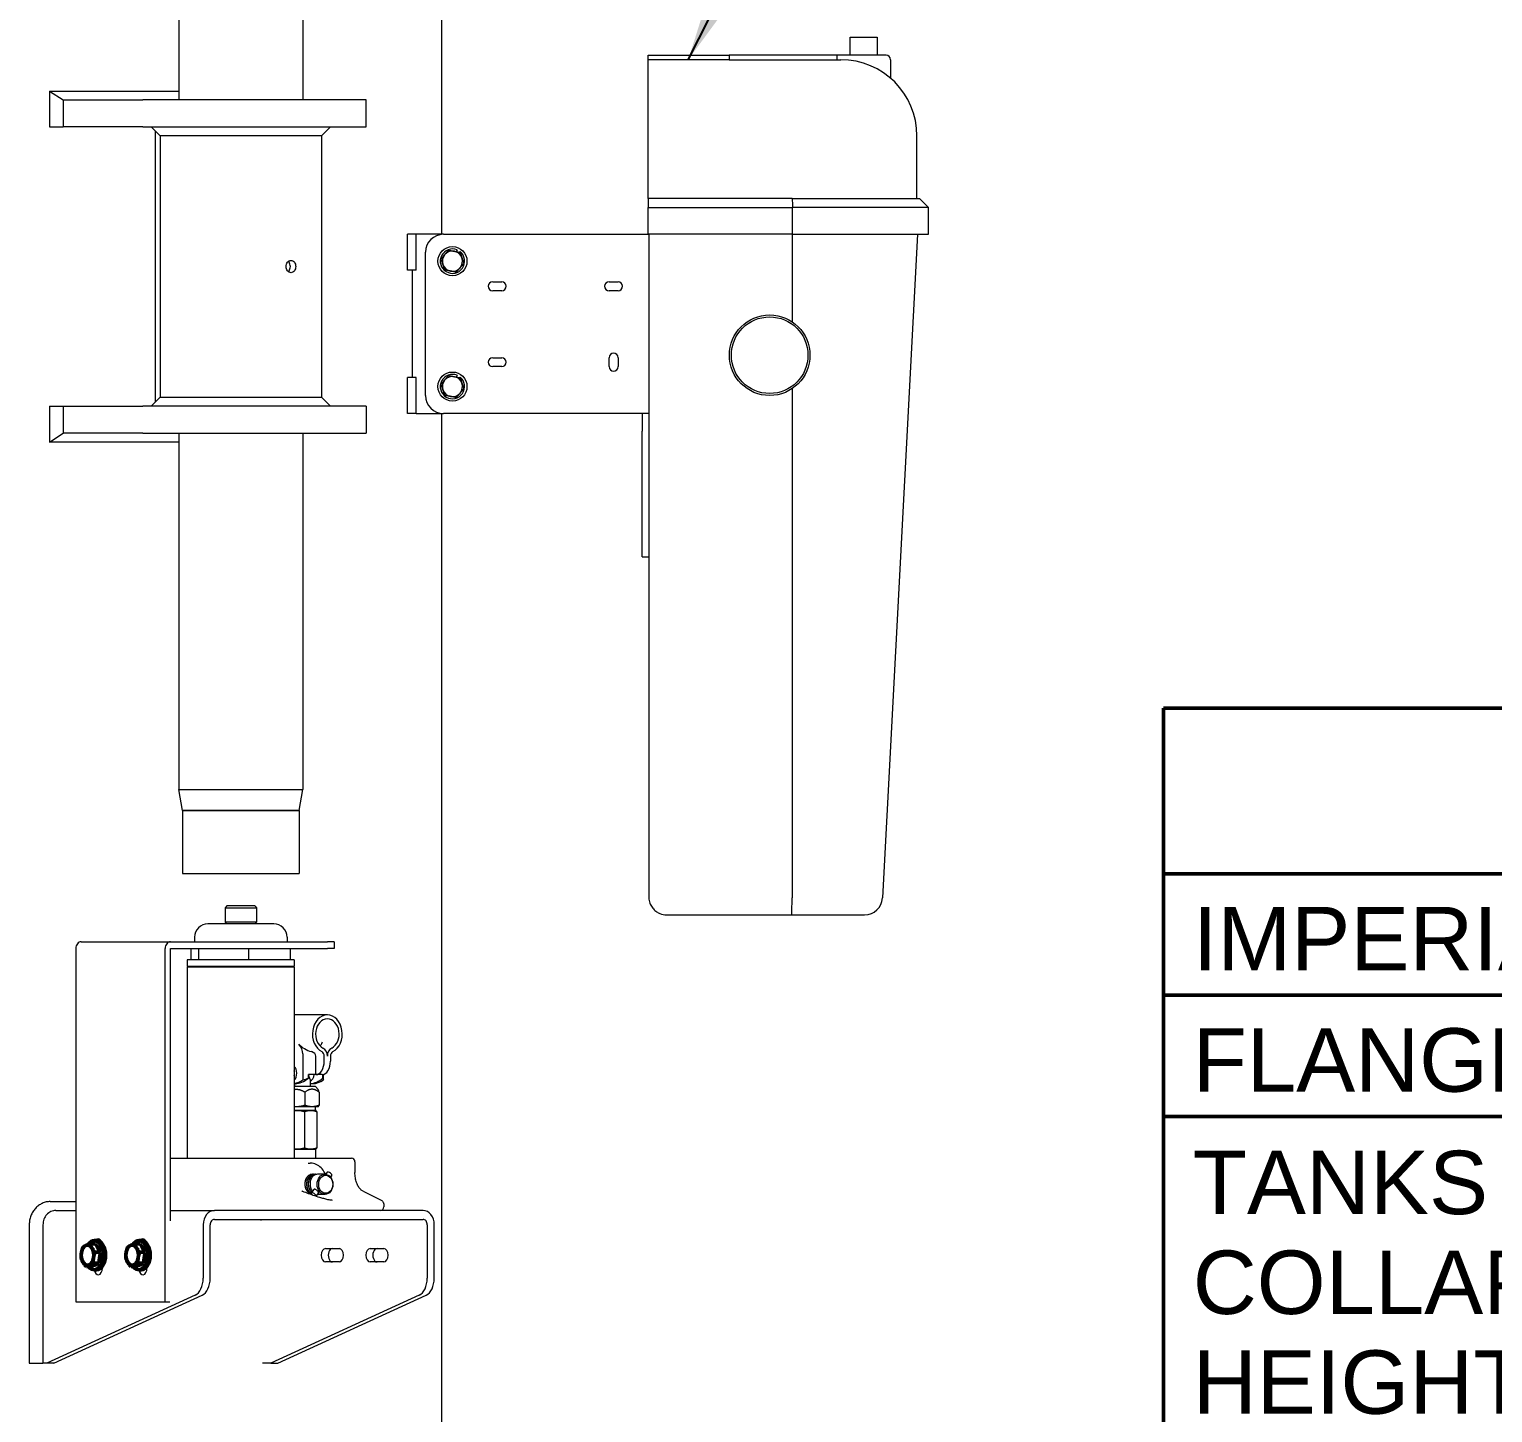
# Model space of a CAD drawing. Header units: inches. Extents: x 17 to 469, y 7 to 301.
# Drawn here: x 369.03 to 409.89, y 75.83 to 114.45 of the extents above; entities that cross this region are included whole.
import ezdxf
from ezdxf.enums import TextEntityAlignment as Align

# ---------------------------------------------------------------- set-up
doc = ezdxf.new("R2010")
doc.units = ezdxf.units.IN
doc.header["$LTSCALE"] = 14
doc.header["$MEASUREMENT"] = 0
doc.layers.get('0').update_dxf_attribs({"lineweight": 25})
for name, color, linetype, lineweight in [('Sketch Geometry(MEMCOR)', 7, 'Continuous', 50), ('Symbol (ANSI)', 7, 'Continuous', 25), ('Symbols(MEMCOR)', 7, 'Continuous', 25), ('Visible (ANSI)', 7, 'Continuous', 50)]:
    doc.layers.add(name, color=color, linetype=linetype, lineweight=lineweight)
doc.styles.add('MEMCOR', font='arial.ttf')
doc.styles.add('MEMCOR Medium', font='arial.ttf')
doc.styles.get("Standard").update_dxf_attribs({"font": 'arial.ttf'})
doc.dimstyles.new('Default (ANSI)$7', dxfattribs={"dimscale": 14, "dimtxt": 0.15, "dimasz": 0.098425, "dimexe": 0.125, "dimexo": 0.0625, "dimgap": 0.031496, "dimtad": 0, "dimtih": 1, "dimtoh": 1, "dimdec": 4, "dimrnd": 1e-08, "dimzin": 3, "dimdsep": 46, "dimlunit": 5, "dimtxsty": 'MEMCOR Medium', "dimcen": 0.09, "dimdle": 0.393701, "dimclrd": 256, "dimclre": 256, "dimclrt": 256, "dimadec": 0, "dimazin": 1, "dimtfac": 0.8, "dimtofl": 0, "dimtmove": 0, "dimatfit": 3, "dimfxl": 1, "dimfrac": 1, "dimtolj": 1, "dimtzin": 4, "dimlwd": -1, "dimlwe": -1, "dimarcsym": 0})

# ---------------------------------------------------------------- blocks, each defined once
blk = doc.blocks.new('NOTES')
at = {"layer": 'Sketch Geometry(MEMCOR)'}
for p, q in [((-2.075, 1.85), (2.075, 1.85)), ((-2.075, -1.85), (-2.075, 1.85)), ((-2.075, 1.55), (2.075, 1.55)), ((-2.075, 1.33), (2.075, 1.33)), ((-2.075, 1.11), (2.075, 1.11)), ((-2.075, 1.11), (2.075, 1.11))]:
    blk.add_line(p, q, dxfattribs=at)
at = {"layer": 'Symbols(MEMCOR)', "color": 7, "insert": (-2.0218, 1.49), "char_height": 0.114972, "attachment_point": 1, "style": 'MEMCOR'}
blk.add_mtext('\\fArial|b0|i0;IMPERIAL CONNECTIONS', dxfattribs=at)
at = {"layer": 'Symbols(MEMCOR)', "color": 7, "insert": (-2.0218, 1.27), "char_height": 0.114972, "width": 3.913787, "attachment_point": 1, "style": 'MEMCOR'}
blk.add_mtext('\\fArial|b0|i0;FLANGES CONFORM TO ANSI B16.5, CLASS 150', dxfattribs=at)
at = {"layer": 'Symbols(MEMCOR)', "color": 7, "insert": (-2.0218, 1.048), "char_height": 0.114972, "width": 4.125148, "attachment_point": 1, "line_spacing_factor": 0.944221, "style": 'MEMCOR'}
blk.add_mtext('\\fArial|b0|i0;TANKS ARE SHIPPED WITH LEGS IN THE COLLAPSED POSITION TO REDUCE OVERALL HEIGHT AND ASSIST TANK ACCESS. TANK MUST BE INSTALLED WITH LEGS IN EXTENDED POSITION.', dxfattribs=at)
at = {"layer": 'Symbols(MEMCOR)', "color": 7, "lineweight": 30, "flags": 63}
for tag, p in [('@Special_Notes', (-2.0218, -1.4827)), ('@Special_Notes1', (-2.0218, -1.6773))]:
    blk.add_attdef(tag, text='', height=0.115, dxfattribs=at).set_placement(p, align=Align.TOP_LEFT)

msp = doc.modelspace()

# ---------------------------------------------------------------- linework, layer by layer
at = {"layer": 'Visible (ANSI)', "linetype": 'Continuous', "lineweight": 18}
for p, q in [((373.200873, 122.979368), (373.200873, 112.479368)), ((376.670873, 122.979368), (376.670873, 112.479368)), ((380.551593, 108.729368), (380.551593, 116.229368)), ((391.953596, 113.729368), (391.953596, 114.229368)), ((391.953596, 114.229368), (392.703596, 114.229368)), ((392.703596, 114.229368), (392.703596, 113.729368)), ((386.314962, 113.729368), (388.573404, 113.729368)), ((386.314962, 113.604368), (386.314962, 113.729368)), ((386.314962, 111.479368), (386.314962, 113.604368)), ((387.429762, 113.604368), (386.314962, 113.604368)), ((391.578596, 113.729368), (388.573404, 113.729368)), ((388.573404, 113.729368), (388.573404, 113.601685)), ((391.578596, 113.729368), (391.578596, 113.600494)), ((392.953596, 113.729368), (391.578596, 113.729368)), ((391.578596, 113.604368), (391.691227, 113.604368)), ((393.078596, 113.604368), (393.078596, 113.088974)), ((369.594739, 112.727972), (369.594739, 111.729368)), ((369.594739, 112.727972), (373.200873, 112.727972)), ((369.594739, 112.727972), (369.973895, 112.479368)), ((369.973895, 112.479368), (372.199409, 112.479368)), ((369.973895, 112.479368), (369.973895, 111.729368)), ((378.435873, 112.479368), (372.199409, 112.479368)), ((378.435873, 111.729368), (378.435873, 112.479368)), ((369.594739, 111.729368), (369.973895, 111.729368)), ((372.199409, 111.729368), (369.973895, 111.729368)), ((372.199409, 111.729368), (378.435873, 111.729368)), ((372.685873, 111.479368), (372.435873, 111.729368)), ((372.558265, 104.05176), (372.558265, 111.606976)), ((377.185873, 111.479368), (377.435873, 111.729368)), ((372.685873, 111.479368), (372.685873, 104.179368)), ((377.185873, 111.479368), (372.685873, 111.479368)), ((377.185873, 111.479368), (377.185873, 104.179368)), ((386.314962, 109.729368), (386.314962, 111.479368)), ((393.816227, 109.729368), (393.816227, 111.479368)), ((386.314962, 109.729368), (386.314962, 109.479368)), ((390.331369, 109.729368), (386.314962, 109.729368)), ((390.331369, 109.729368), (393.887627, 109.729368)), ((393.887627, 109.729368), (394.137627, 109.479368)), ((386.314962, 108.729368), (386.314962, 109.479368)), ((386.314962, 109.479368), (390.343355, 109.479368)), ((390.343355, 108.729368), (390.343355, 109.479368)), ((394.137627, 109.479368), (390.343355, 109.479368)), ((394.137627, 108.729368), (394.137627, 109.479368)), ((379.832962, 108.729368), (379.589849, 108.729368)), ((379.589849, 107.729368), (379.589849, 108.729368)), ((380.595154, 108.729368), (379.832962, 108.729368)), ((379.832962, 107.729368), (379.832962, 108.729368)), ((380.595154, 108.729368), (385.953596, 108.729368)), ((385.953596, 108.729368), (386.314962, 108.729368)), ((390.343355, 108.729368), (386.314962, 108.729368)), ((386.328596, 108.729368), (386.328596, 106.324357)), ((390.328596, 108.729368), (390.328596, 106.289782)), ((390.343355, 108.729368), (394.137627, 108.729368)), ((393.828596, 108.729368), (392.853529, 90.203089)), ((380.976623, 108.292922), (380.948469, 108.245492)), ((380.095154, 104.229368), (380.095154, 108.229368)), ((381.046419, 108.226348), (381.057455, 108.24494)), ((379.832962, 107.729368), (379.589849, 107.729368)), ((379.720154, 107.729368), (379.720154, 104.729368)), ((381.970154, 107.404368), (382.220154, 107.404368)), ((382.220154, 107.154368), (381.970154, 107.154368)), ((385.220154, 107.404368), (385.470154, 107.404368)), ((385.470154, 107.154368), (385.220154, 107.154368)), ((386.328596, 106.324357), (386.328596, 103.729368)), ((381.970154, 105.284368), (382.220154, 105.284368)), ((382.220154, 105.034368), (381.970154, 105.034368)), ((385.220154, 105.034368), (385.220154, 105.284368)), ((385.470154, 105.284368), (385.470154, 105.034368)), ((379.832962, 104.729368), (379.589849, 104.729368)), ((379.589849, 103.729368), (379.589849, 104.729368)), ((379.832962, 103.729368), (379.832962, 104.729368)), ((380.976623, 104.792922), (380.948469, 104.745492)), ((381.046419, 104.726348), (381.057455, 104.74494)), ((390.328596, 104.418954), (390.328596, 90.209686)), ((369.594739, 103.929368), (369.973895, 103.929368)), ((369.594739, 103.929368), (369.594739, 102.930765)), ((369.973895, 103.929368), (372.199409, 103.929368)), ((369.973895, 103.929368), (369.973895, 103.179368)), ((378.435873, 103.929368), (372.199409, 103.929368)), ((372.685873, 104.179368), (372.435873, 103.929368)), ((372.685873, 104.179368), (377.185873, 104.179368)), ((377.185873, 104.179368), (377.435873, 103.929368)), ((378.435873, 103.929368), (378.435873, 103.179368)), ((379.832962, 103.729368), (379.589849, 103.729368)), ((379.832962, 103.729368), (380.595154, 103.729368)), ((380.551593, 51.479368), (380.551593, 103.729368)), ((385.953596, 103.729368), (380.595154, 103.729368)), ((386.328596, 103.729368), (385.953596, 103.729368)), ((386.141096, 103.729368), (386.141096, 103.229368)), ((386.328596, 103.729368), (386.328596, 90.229368)), ((369.594739, 102.930765), (369.973895, 103.179368)), ((372.199409, 103.179368), (369.973895, 103.179368)), ((372.199409, 103.179368), (378.435873, 103.179368)), ((373.200873, 103.179368), (373.200873, 93.229368)), ((376.670873, 103.179368), (376.670873, 93.229368)), ((386.141096, 100.229368), (386.141096, 103.229368)), ((373.200873, 102.930765), (369.594739, 102.930765)), ((386.141096, 99.729368), (386.141096, 100.229368)), ((386.141096, 99.729368), (386.328596, 99.729368)), ((373.200873, 93.229368), (376.670873, 93.229368)), ((373.200873, 93.229368), (376.659959, 93.229368)), ((373.310873, 92.639368), (373.200873, 93.229368)), ((376.560873, 92.639368), (376.670873, 93.229368)), ((376.659959, 93.229368), (376.670873, 93.229368)), ((373.310873, 92.639368), (376.560873, 92.639368)), ((373.310873, 92.639368), (373.310873, 90.889368)), ((376.560873, 92.639368), (373.310873, 92.639368)), ((376.560873, 92.639368), (376.560873, 90.889368)), ((373.310873, 90.889368), (376.560873, 90.889368)), ((374.548373, 89.979368), (374.498373, 89.929368)), ((374.498373, 89.929368), (375.373373, 89.929368)), ((374.498373, 89.929368), (374.498373, 89.529368)), ((375.323373, 89.979368), (374.548373, 89.979368)), ((375.323373, 89.979368), (375.373373, 89.929368)), ((375.373373, 89.929368), (375.373373, 89.529368)), ((390.328596, 90.209686), (390.328596, 90.209647)), ((375.373373, 89.529368), (374.498373, 89.529368)), ((374.548373, 89.479368), (374.498373, 89.529368)), ((375.323373, 89.479368), (375.373373, 89.529368)), ((386.828596, 89.729368), (390.313671, 89.729368)), ((390.313671, 89.729368), (392.35422, 89.729368)), ((373.642248, 89.104368), (373.642248, 88.979368)), ((375.854499, 89.479368), (374.017248, 89.479368)), ((376.229499, 89.104368), (376.229499, 88.979368)), ((370.328859, 88.791829), (370.328859, 78.931759)), ((370.475487, 88.979368), (372.969368, 88.979368)), ((372.822741, 78.931759), (372.822741, 88.791829)), ((372.969337, 81.19029), (372.969337, 88.791829)), ((372.969368, 88.979368), (377.355584, 88.979368)), ((372.969368, 88.791868), (377.355584, 88.791868)), ((373.545394, 88.479368), (373.545394, 88.791868)), ((373.767989, 88.479368), (373.767989, 88.791868)), ((375.158468, 88.479368), (375.158468, 88.791868)), ((376.326352, 88.479368), (376.326352, 88.791868)), ((377.543849, 88.979368), (377.355584, 88.979368)), ((377.543849, 88.791868), (377.355584, 88.791868)), ((377.543849, 88.979368), (377.543849, 88.791868)), ((373.767989, 88.479368), (373.442123, 88.479368)), ((373.442123, 88.479368), (373.442123, 88.291868)), ((376.429623, 88.291868), (373.442123, 88.291868)), ((376.429623, 88.271868), (373.442123, 88.271868)), ((373.442123, 88.271868), (373.442123, 82.935618)), ((373.567123, 88.271868), (373.567123, 88.291868)), ((375.158468, 88.479368), (373.767989, 88.479368)), ((376.326352, 88.479368), (375.158468, 88.479368)), ((376.304623, 88.271868), (376.304623, 88.291868)), ((376.429623, 88.479368), (376.326352, 88.479368)), ((376.429623, 88.479368), (376.429623, 88.291868)), ((376.429623, 88.271868), (376.429623, 82.935618)), ((377.352454, 86.935618), (376.429623, 86.935618)), ((376.669024, 85.848715), (376.669024, 85.121195)), ((377.03265, 85.270618), (377.03265, 85.78141)), ((377.266451, 85.645618), (377.266451, 85.78141)), ((377.438457, 85.78141), (377.438457, 85.645618)), ((376.429623, 85.020618), (376.448747, 85.020618)), ((376.4323, 85.020618), (376.4323, 84.935618)), ((376.823609, 85.174717), (376.823609, 85.270618)), ((377.03265, 85.270618), (376.823609, 85.270618)), ((376.8698, 85.137666), (376.8698, 84.935618)), ((376.8698, 85.020618), (376.939356, 85.020618)), ((377.204656, 85.270618), (377.03265, 85.270618)), ((377.204656, 85.270618), (377.228215, 85.270618)), ((377.228215, 85.174717), (377.228215, 85.270618)), ((377.245636, 85.121195), (377.245636, 85.276423)), ((377.02605, 84.935618), (376.429623, 84.935618)), ((376.726331, 84.780474), (376.726331, 84.412194)), ((377.02605, 84.935618), (377.09349, 84.855246)), ((377.121306, 84.780474), (377.121306, 84.412194)), ((376.491203, 84.373118), (376.429623, 84.373118)), ((376.514039, 84.273118), (376.429623, 84.273118)), ((376.923818, 84.373118), (376.491203, 84.373118)), ((376.884851, 84.273118), (376.514039, 84.273118)), ((376.715577, 84.239624), (376.715577, 83.219112)), ((377.02605, 84.273118), (376.884851, 84.273118)), ((377.08855, 84.373118), (376.923818, 84.373118)), ((377.02605, 84.273118), (377.02605, 84.373118)), ((377.02605, 84.273118), (377.030284, 84.270673)), ((377.054126, 84.239624), (377.054126, 83.219112)), ((377.08855, 84.373118), (377.09349, 84.37597)), ((376.429623, 83.185618), (376.514039, 83.185618)), ((376.514039, 83.185618), (376.884851, 83.185618)), ((376.884851, 83.185618), (377.02605, 83.185618)), ((377.02605, 83.185618), (377.030284, 83.188063)), ((377.02605, 83.185618), (377.02605, 82.935618)), ((372.969337, 82.935618), (374.66167, 82.935618)), ((374.66167, 82.935618), (378.023612, 82.935618)), ((376.812277, 82.801243), (376.869979, 82.801243)), ((378.123612, 82.835618), (378.123612, 82.535149)), ((376.938321, 82.488743), (376.932326, 82.488743)), ((376.986281, 82.488743), (376.980286, 82.488743)), ((377.03424, 82.488743), (377.028245, 82.488743)), ((377.287704, 82.488743), (377.076204, 82.488743)), ((377.351079, 82.54403), (377.307005, 82.487658)), ((377.477127, 82.44548), (377.444861, 82.404211)), ((376.975844, 82.064095), (376.901889, 81.969506)), ((377.101891, 81.965546), (377.034219, 81.878992)), ((377.287704, 81.926243), (377.100184, 81.926243)), ((378.350539, 82.012498), (378.852304, 81.768029)), ((369.615174, 81.72648), (370.328859, 81.72648)), ((369.77188, 81.479368), (370.328859, 81.479368)), ((372.969337, 81.479368), (374.198782, 81.479368)), ((380.024787, 81.479368), (374.198782, 81.479368)), ((378.930617, 81.63029), (378.930617, 81.579368)), ((369.028945, 81.079368), (369.028945, 77.213572)), ((369.411676, 81.079368), (369.411676, 77.213572)), ((373.886043, 81.079368), (373.886043, 79.59087)), ((374.081505, 79.59087), (374.081505, 81.079368)), ((374.198782, 81.229368), (380.024787, 81.229368)), ((380.142065, 81.079368), (380.142065, 79.59087)), ((380.337526, 79.59087), (380.337526, 81.079368)), ((377.297481, 80.416868), (377.68715, 80.416868)), ((378.544422, 80.416868), (378.934091, 80.416868)), ((371.06923, 79.917541), (371.06923, 79.869259)), ((372.316171, 79.917541), (372.316171, 79.869259)), ((377.68715, 80.041868), (377.297481, 80.041868)), ((378.934091, 80.041868), (378.544422, 80.041868)), ((373.659835, 79.110056), (369.515516, 77.213572)), ((369.710978, 77.213572), (373.855297, 79.110056)), ((370.328859, 78.931759), (372.822741, 78.931759)), ((372.822741, 78.931759), (372.957072, 78.931759)), ((379.915857, 79.110056), (375.771538, 77.213572)), ((375.966999, 77.213572), (380.111318, 79.110056)), ((369.028945, 77.213572), (369.411676, 77.213572)), ((369.515516, 77.213572), (369.411676, 77.213572)), ((369.710978, 77.213572), (369.515516, 77.213572)), ((375.771538, 77.213572), (375.541032, 77.213572)), ((375.771538, 77.213572), (375.966999, 77.213572))]:
    msp.add_line(p, q, dxfattribs=at)
at = {"layer": 'Visible (ANSI)'}
for p, q in [((370.875547, 80.54356), (370.724727, 80.54356)), ((370.907128, 80.635368), (370.84458, 80.635368)), ((370.875547, 80.54356), (370.947741, 80.429928)), ((372.122488, 80.54356), (371.971668, 80.54356)), ((372.154069, 80.635368), (372.091521, 80.635368)), ((372.122488, 80.54356), (372.194681, 80.429928)), ((371.019934, 80.316295), (370.869114, 80.316295)), ((370.947741, 80.429928), (371.019934, 80.316295)), ((370.994676, 80.159199), (370.969418, 80.002104)), ((371.019934, 80.316295), (370.994676, 80.159199)), ((372.266875, 80.316295), (372.116055, 80.316295)), ((372.194681, 80.429928), (372.266875, 80.316295)), ((372.241617, 80.159199), (372.216359, 80.002104)), ((372.266875, 80.316295), (372.241617, 80.159199)), ((370.774515, 79.915176), (370.623695, 79.915176)), ((370.871967, 79.95864), (370.774515, 79.915176)), ((370.969418, 80.002104), (370.818598, 80.002104)), ((370.907128, 79.823368), (370.84458, 79.823368)), ((370.969418, 80.002104), (370.871967, 79.95864)), ((372.021456, 79.915176), (371.870636, 79.915176)), ((372.118907, 79.95864), (372.021456, 79.915176)), ((372.216359, 80.002104), (372.065539, 80.002104)), ((372.154069, 79.823368), (372.091521, 79.823368)), ((372.216359, 80.002104), (372.118907, 79.95864))]:
    msp.add_line(p, q, dxfattribs=at)
at = {"layer": 'Visible (ANSI)', "linetype": 'Continuous', "lineweight": 18}
for centre, radius in [((380.845154, 107.979368), 0.406), ((389.703596, 105.354368), 1.125), ((389.703596, 105.354368), 1.069494), ((380.845154, 104.479368), 0.406)]:
    msp.add_circle(centre, radius, dxfattribs=at)
for centre, radius, start, end in [((391.691227, 111.479368), 2.125, 0, 90), ((392.953596, 113.604368), 0.125, 0, 90), ((380.595154, 108.229368), 0.5, 90, 180), ((380.845154, 107.979368), 0.34, 67.2522657, 51.3607793), ((380.845154, 107.979368), 0.281, 138.9411326, 198.9411326), ((380.845154, 107.979368), 0.281, 198.9411326, 258.9411326), ((380.845154, 107.979368), 0.281, 78.9411326, 138.9411326), ((380.845154, 107.979368), 0.281, 18.9411326, 78.9411326), ((380.845154, 107.979368), 0.281, 318.9411326, 18.9411326), ((380.845154, 107.979368), 0.281, 258.9411326, 318.9411326), ((381.970154, 107.279368), 0.125, 90, 270), ((382.220154, 107.279368), 0.125, 270, 90), ((385.220154, 107.279368), 0.125, 90, 270), ((385.470154, 107.279368), 0.125, 270, 90), ((381.970154, 105.159368), 0.125, 90, 270), ((382.220154, 105.159368), 0.125, 270, 90), ((385.345154, 105.284368), 0.125, 0, 180), ((385.345154, 105.034368), 0.125, 180, 0), ((380.845154, 104.479368), 0.34, 67.2522657, 51.3607793), ((380.845154, 104.479368), 0.281, 138.9411326, 198.9411326), ((380.845154, 104.479368), 0.281, 78.9411326, 138.9411326), ((380.845154, 104.479368), 0.281, 18.9411326, 78.9411326), ((380.595154, 104.229368), 0.5, 180, 270), ((380.845154, 104.479368), 0.281, 198.9411326, 258.9411326), ((380.845154, 104.479368), 0.281, 258.9411326, 318.9411326), ((380.845154, 104.479368), 0.281, 318.9411326, 18.9411326), ((392.35422, 90.229368), 0.5, 270, 356.9872125), ((374.017248, 89.104368), 0.375, 90, 180), ((375.854499, 89.104368), 0.375, 0, 90), ((378.023612, 82.835618), 0.1, 0, 90), ((378.830617, 81.579368), 0.1, 270, 0)]:
    msp.add_arc(centre, radius, start, end, dxfattribs=at)
for centre, major_axis, ratio, start_param, end_param in [((387.429762, 111.479368), (22.766058, 0), 0.093340709, 1.520540653, 1.570796327), ((370.475487, 88.791829), (0, 0.187539), 0.781847028, 0, 1.570796327), ((372.969368, 88.791829), (0, 0.187539), 0.781847028, 0, 1.570796327), ((372.969368, 88.791829), (0, 0.0000394), 0.781847028, 0, 1.570796327), ((377.352454, 86.404368), (0, -0.53125), 0.781847028, 0.381636227, 5.90154908), ((377.352454, 86.404368), (0, -0.42125), 0.781847028, 0.381636227, 5.90154908), ((377.187235, 86.404368), (0.746575, 0), 0.711583053, 3.710622245, 4.330752753), ((375.966365, 85.848715), (0.702659, 0), 0.711583053, 0, 0.569029591), ((376.835905, 85.78141), (0.196744, 0), 0.711583053, 0, 1.1891601), ((377.156992, 85.78141), (0, 0.14), 0.781847028, 4.71238898, 5.90154908), ((377.156992, 85.78141), (0, 0.25), 0.781847028, 4.71238898, 5.90154908), ((377.547916, 85.78141), (0, 0.25), 0.781847028, 0.381636227, 1.570796327), ((377.547916, 85.78141), (0, 0.14), 0.781847028, 0.381636227, 1.570796327), ((376.362744, 85.308695), (0, -0.21875), 0.623470308, 0.512518359, 2.629074294), ((377.03265, 85.645618), (0, -0.375), 0.623470308, 0, 1.570796327), ((377.204656, 85.645618), (0, -0.375), 0.623470308, 0, 1.570796327), ((376.299219, 85.308695), (0, -0.21875), 0.623470308, 1.273575503, 1.86801715), ((376.362744, 86.270618), (0, -1.25), 0.623470308, 0.085921055, 0.403891833), ((376.448747, 86.270618), (0, -1.25), 0.623470308, 0, 0.50179497), ((375.978662, 86.270618), (1.756647, 0), 0.711583054, 5.116280817, 5.214183953), ((376.65105, 85.308695), (0.206475, -0.206475), 0.349901141, 0.336586746, 0.998464863), ((376.853353, 85.308695), (0, -0.21875), 0.623470308, 0.120888034, 1.395839241), ((376.853353, 86.270618), (0, -1.25), 0.623470308, 0.021105483, 0.50179497), ((376.939356, 86.270618), (0, -1.25), 0.623470308, 0, 0.403891833), ((377.323439, 86.270618), (0, 1.25), 0.15837672, 2.63979766, 2.737700795), ((377.414103, 82.494755), (0.063024, -0.049275), 0.440860083, 0, 3.141592633), ((376.964913, 81.920231), (0.063024, -0.049275), 0.440860083, 0.263904863, 4.216247104), ((374.198782, 81.079368), (0, 0.4), 0.781847028, 0, 1.570796327), ((380.024787, 81.079368), (0, 0.4), 0.781847028, 4.71238898, 6.283185307), ((374.198782, 81.079368), (0, 0.15), 0.781847028, 0, 1.570796327), ((380.024787, 81.079368), (0, 0.15), 0.781847028, 4.71238898, 6.283185307), ((370.95233, 80.494259), (0, 0.1875), 0.623470308, 5.000096237, 7.002005015), ((372.19927, 80.494259), (0, 0.1875), 0.623470308, 5.000096237, 7.002005015), ((377.297481, 80.229368), (0, -0.1875), 0.623470308, 3.141592654, 6.283185307), ((377.492943, 80.229368), (0, 0.1875), 0.623470308, 0, 3.141592654), ((377.68715, 80.229368), (0, 0.1875), 0.623470308, 3.141592654, 6.283185307), ((378.544422, 80.229368), (0, -0.1875), 0.623470308, 3.141592654, 6.283185307), ((378.739884, 80.229368), (0, 0.1875), 0.623470308, 0, 3.141592654), ((378.934091, 80.229368), (0, 0.1875), 0.623470308, 3.141592654, 6.283185307), ((370.95233, 79.869259), (0, -0.1875), 0.623470308, 4.959101866, 7.853981634), ((372.19927, 79.869259), (0, -0.1875), 0.623470308, 4.959101866, 7.853981634), ((373.574308, 79.59087), (0, -0.5), 0.623470308, 0.277922798, 1.570796327), ((373.769769, 79.59087), (0, -0.5), 0.623470308, 0.277922798, 1.570796327), ((379.830329, 79.59087), (0, -0.5), 0.623470308, 0.277922798, 1.570796327), ((380.025791, 79.59087), (0, -0.5), 0.623470308, 0.277922798, 1.570796327)]:
    msp.add_ellipse(centre, major_axis=major_axis, ratio=ratio, start_param=start_param, end_param=end_param, dxfattribs=at)
for centre, major_axis in [((377.287704, 82.207493), (0, -0.28125)), ((377.306409, 82.207493), (0, 0.25125))]:
    msp.add_ellipse(centre, major_axis=major_axis, ratio=0.781847028, dxfattribs=at)
at = {"layer": 'Visible (ANSI)'}
for centre, major_axis, start_param, end_param in [((370.654588, 80.229368), (0, 0.281), 5.507205223, 6.554402775), ((370.84458, 80.229368), (0, 0.406), 2.455727496, 7.036934419), ((370.907128, 80.229368), (0, 0.406), 3.141592654, 6.283185307), ((371.901529, 80.229368), (0, 0.281), 5.507205223, 6.554402775), ((372.091521, 80.229368), (0, 0.406), 2.455727496, 7.036934419), ((372.154069, 80.229368), (0, 0.406), 3.141592654, 6.283185307), ((370.654588, 80.229368), (0, -0.281), 4.460007672, 5.507205223), ((370.654588, 80.229368), (0, 0.281), 0.271217467, 1.318415019), ((370.654588, 80.229368), (0, -0.281), 0.271217467, 1.318415019), ((370.654588, 80.229368), (0, 0.281), 4.460007672, 5.507205223), ((370.84458, 80.229368), (0, 0.281), 5.109219908, 5.905190539), ((370.84458, 80.229368), (0, -0.281), 0.849257209, 1.787572828), ((371.901529, 80.229368), (0, -0.281), 4.460007672, 5.507205223), ((371.901529, 80.229368), (0, 0.281), 0.271217467, 1.318415019), ((371.901529, 80.229368), (0, -0.281), 0.271217467, 1.318415019), ((371.901529, 80.229368), (0, 0.281), 4.460007672, 5.507205223), ((372.091521, 80.229368), (0, 0.281), 5.109219908, 5.905190539), ((372.091521, 80.229368), (0, -0.281), 0.849257209, 1.787572828), ((370.654588, 80.229368), (0, -0.281), 5.507205223, 6.554402775), ((370.84458, 80.229368), (0, -0.281), 0.026087156, 0.516347778), ((371.901529, 80.229368), (0, -0.281), 5.507205223, 6.554402775), ((372.091521, 80.229368), (0, -0.281), 0.026087156, 0.516347778)]:
    msp.add_ellipse(centre, major_axis=major_axis, ratio=0.623470308, start_param=start_param, end_param=end_param, dxfattribs=at)
at = {"layer": 'Visible (ANSI)', "linetype": 'Continuous', "lineweight": 18}
for points, knots in [([(388.573404, 113.601685), (388.656389, 113.60111), (388.739558, 113.600505), (389.120676, 113.597838), (389.4181, 113.596213), (389.704433, 113.596213), (389.818785, 113.596213), (389.937851, 113.596453), (390.058826, 113.596973)], [26.213517074, 26.213517074, 26.213517074, 26.213517074, 26.824810769, 26.824810769, 29.016237352, 29.016237352, 29.016237352, 29.891417752, 29.891417752, 29.891417752, 29.891417752]), ([(390.058826, 113.596973), (390.116147, 113.59728), (390.173199, 113.59763), (390.273257, 113.598571), (390.31607, 113.59905), (390.35821, 113.599553)], [-55.1561514955, -55.1561514955, -55.1561514955, -55.1561514955, -54.7075950751, -54.7075950751, -54.3637081452, -54.3637081452, -54.3637081452, -54.3637081452]), ([(390.35821, 113.599553), (390.401414, 113.600091), (390.444314, 113.600459), (390.771534, 113.602702), (391.022898, 113.601027), (391.298479, 113.597957), (391.386199, 113.596645), (391.490292, 113.596139), (391.522731, 113.596267), (391.561729, 113.597572), (391.572851, 113.598443), (391.578036, 113.599853), (391.578596, 113.600173), (391.578596, 113.600494)], [-37.914858437, -37.914858437, -37.914858437, -37.914858437, -37.674676988, -37.674676988, -36.064935499, -36.064935499, -35.345048353, -35.345048353, -34.968662607, -34.968662607, -34.699552539, -34.699552539, -34.624049898, -34.624049898, -34.624049898, -34.624049898]), ([(376.338681, 107.657493), (376.321801, 107.657493), (376.303587, 107.66181), (376.269708, 107.679353), (376.254054, 107.692579), (376.229171, 107.723089), (376.218282, 107.742411), (376.203792, 107.784755), (376.200203, 107.807778), (376.200203, 107.850958), (376.203792, 107.873982), (376.218282, 107.916325), (376.229171, 107.935647), (376.254054, 107.966157), (376.269708, 107.979384), (376.303587, 107.996927), (376.321801, 108.001243), (376.338681, 108.001243)], [0.658064209, 0.658064209, 0.658064209, 0.658064209, 0.822580166, 0.822580166, 0.987096123, 0.987096123, 1.15161227, 1.15161227, 1.316128418, 1.316128418, 1.480644565, 1.480644565, 1.645160712, 1.645160712, 1.809676669, 1.809676669, 1.974192626, 1.974192626, 1.974192626, 1.974192626]), ([(376.318838, 107.829368), (376.318838, 107.85096), (376.315703, 107.873985), (376.302853, 107.916328), (376.293127, 107.935648), (376.276078, 107.958561), (376.269587, 107.965708), (376.262496, 107.972037)], [0, 0, 0, 0, 0.1645336651, 0.1645336651, 0.3290673301, 0.3290673301, 0.4116756499, 0.4116756499, 0.4116756499, 0.4116756499]), ([(376.338681, 108.001243), (376.355561, 108.001243), (376.373349, 107.996927), (376.405683, 107.979384), (376.420242, 107.966157), (376.443067, 107.935647), (376.45286, 107.916325), (376.465802, 107.873982), (376.468962, 107.850958), (376.468962, 107.829368), (376.468962, 107.807778), (376.465802, 107.784755), (376.45286, 107.742411), (376.443067, 107.723089), (376.420242, 107.692579), (376.405683, 107.679353), (376.373349, 107.66181), (376.355561, 107.657493), (376.338681, 107.657493)], [1.974192626, 1.974192626, 1.974192626, 1.974192626, 2.138708584, 2.138708584, 2.303224541, 2.303224541, 2.467740688, 2.467740688, 2.632256835, 2.632256835, 2.632256835, 2.796772982, 2.796772982, 2.961289129, 2.961289129, 3.125805087, 3.125805087, 3.290321044, 3.290321044, 3.290321044, 3.290321044]), ([(376.262496, 107.686699), (376.269587, 107.693028), (376.276078, 107.700175), (376.293127, 107.723088), (376.302853, 107.742408), (376.315703, 107.784751), (376.318838, 107.807776), (376.318838, 107.829368)], [2.2208606017, 2.2208606017, 2.2208606017, 2.2208606017, 2.3034689215, 2.3034689215, 2.4680025866, 2.4680025866, 2.6325362516, 2.6325362516, 2.6325362516, 2.6325362516]), ([(386.328596, 90.229368), (386.328596, 90.225559), (386.32864, 90.22175), (386.328814, 90.214133), (386.328944, 90.210326), (386.329119, 90.206521)], [0, 0, 0, 0, 0.02179182287, 0.02179182287, 0.04358364573, 0.04358364573, 0.04358364573, 0.04358364573]), ([(386.329119, 90.206521), (386.330315, 90.180368), (386.333605, 90.154186), (386.348478, 90.08171), (386.364521, 90.038102), (386.405208, 89.959756), (386.429437, 89.925608), (386.484267, 89.864376), (386.515215, 89.83785), (386.576564, 89.796073), (386.607265, 89.779748), (386.700375, 89.741493), (386.764597, 89.729368), (386.828596, 89.729368)], [0, 0, 0, 0, 0.149800817, 0.149800817, 0.428588717, 0.428588717, 0.707376616, 0.707376616, 1.001725402, 1.001725402, 1.272561917, 1.272561917, 1.806967326, 1.806967326, 1.806967326, 1.806967326]), ([(390.313671, 89.729368), (390.313678, 89.729368), (390.313685, 89.729368), (390.315382, 89.729461), (390.317106, 89.740525), (390.320555, 89.785166), (390.322236, 89.819973), (390.325142, 89.908987), (390.326337, 89.962333), (390.328032, 90.080718), (390.328515, 90.14462), (390.328596, 90.209647)], [-0.001946091, -0.001946091, -0.001946091, -0.001946091, 0, 0, 0.46111037, 0.46111037, 0.957424131, 0.957424131, 1.453469453, 1.453469453, 1.949372756, 1.949372756, 1.949372756, 1.949372756]), ([(377.209067, 86.177392), (377.193422, 86.146108), (377.179457, 86.116707), (377.16371, 86.082969), (377.159669, 86.074285), (377.155948, 86.066342)], [-1.4535323267, -1.4535323267, -1.4535323267, -1.4535323267, -1.1705534431, -1.1705534431, -1.0610192667, -1.0610192667, -1.0610192667, -1.0610192667]), ([(377.298601, 82.488398), (377.292874, 82.501503), (377.286734, 82.51437), (377.252345, 82.580532), (377.217129, 82.62913), (377.135004, 82.709991), (377.088304, 82.742557), (376.989825, 82.786412), (376.938516, 82.798731), (376.881163, 82.801126), (376.875571, 82.801243), (376.869979, 82.801243)], [6.792789052, 6.792789052, 6.792789052, 6.792789052, 6.869887593, 6.869887593, 7.19791894, 7.19791894, 7.51893392, 7.51893392, 7.821340572, 7.821340572, 7.853981634, 7.853981634, 7.853981634, 7.853981634]), ([(376.932326, 82.488743), (376.913643, 82.488743), (376.895067, 82.485482), (376.858973, 82.472562), (376.841624, 82.462918), (376.801989, 82.432083), (376.781454, 82.407922), (376.748527, 82.349943), (376.736557, 82.316513), (376.723512, 82.245463), (376.722536, 82.208559), (376.731689, 82.136176), (376.741607, 82.101368), (376.771779, 82.037281), (376.791948, 82.008789), (376.839207, 81.963503), (376.865763, 81.946883), (376.898135, 81.935536), (376.902189, 81.934263), (376.906263, 81.933129)], [-16.493275383, -16.493275383, -16.493275383, -16.493275383, -16.30466323, -16.30466323, -16.114805784, -16.114805784, -15.838348084, -15.838348084, -15.556511065, -15.556511065, -15.277042507, -15.277042507, -15.000044981, -15.000044981, -14.716355137, -14.716355137, -14.439137821, -14.439137821, -14.399720504, -14.399720504, -14.399720504, -14.399720504]), ([(376.905065, 81.935283), (376.876931, 81.944305), (376.850395, 81.959888), (376.802434, 82.00334), (376.781615, 82.031238), (376.750094, 82.094397), (376.739464, 82.128842), (376.728786, 82.201003), (376.728997, 82.23806), (376.740572, 82.309523), (376.751799, 82.343235), (376.783401, 82.402318), (376.803411, 82.427245), (376.85015, 82.465947), (376.876511, 82.479091), (376.922362, 82.489021), (376.940938, 82.489782), (376.959297, 82.487367)], [-2.635296447, -2.635296447, -2.635296447, -2.635296447, -2.361659526, -2.361659526, -2.077179172, -2.077179172, -1.800507874, -1.800507874, -1.520293729, -1.520293729, -1.239659034, -1.239659034, -0.962969243, -0.962969243, -0.680307281, -0.680307281, -0.493131476, -0.493131476, -0.493131476, -0.493131476]), ([(376.980279, 82.488743), (376.973957, 82.488743), (376.967628, 82.488369), (376.933654, 82.484333), (376.906812, 82.473889), (376.858159, 82.440119), (376.836726, 82.417297), (376.801506, 82.36127), (376.788256, 82.328349), (376.772698, 82.258069), (376.770423, 82.221486), (376.776963, 82.148797), (376.785666, 82.113379), (376.813533, 82.047783), (376.832576, 82.01834), (376.868706, 81.98034), (376.883043, 81.968381), (376.89827, 81.95853)], [-11.987219716, -11.987219716, -11.987219716, -11.987219716, -11.923148901, -11.923148901, -11.642581456, -11.642581456, -11.36604087, -11.36604087, -11.08169527, -11.08169527, -10.803406962, -10.803406962, -10.525403075, -10.525403075, -10.242948778, -10.242948778, -10.080681516, -10.080681516, -10.080681516, -10.080681516]), ([(376.898679, 81.962265), (376.886973, 81.970354), (376.875821, 81.979714), (376.842226, 82.013552), (376.822832, 82.042165), (376.793853, 82.106465), (376.784466, 82.14147), (376.776404, 82.213929), (376.777921, 82.250708), (376.792011, 82.321449), (376.80451, 82.354672), (376.838386, 82.411849), (376.859293, 82.435459), (376.90725, 82.471086), (376.93393, 82.482543), (376.976771, 82.489192), (376.992093, 82.489361), (377.007252, 82.487367)], [-6.956605905, -6.956605905, -6.956605905, -6.956605905, -6.830041978, -6.830041978, -6.550339786, -6.550339786, -6.2735198, -6.2735198, -5.994604043, -5.994604043, -5.71184336, -5.71184336, -5.435473357, -5.435473357, -5.154205072, -5.154205072, -4.99963031, -4.99963031, -4.99963031, -4.99963031]), ([(377.028242, 82.488743), (377.025508, 82.488743), (377.022771, 82.488673), (376.99197, 82.487096), (376.964463, 82.478304), (376.914333, 82.447395), (376.892054, 82.42588), (376.85515, 82.372527), (376.840913, 82.341114), (376.822542, 82.272252), (376.818755, 82.235419), (376.822613, 82.162229), (376.829937, 82.126563), (376.855121, 82.059657), (376.872955, 82.029167), (376.900816, 81.996822), (376.907012, 81.990343), (376.913451, 81.98429)], [-7.47976339, -7.47976339, -7.47976339, -7.47976339, -7.452093404, -7.452093404, -7.168448934, -7.168448934, -6.891339244, -6.891339244, -6.611911602, -6.611911602, -6.329845298, -6.329845298, -6.053348763, -6.053348763, -5.771531572, -5.771531572, -5.69536334, -5.69536334, -5.69536334, -5.69536334]), ([(376.916018, 81.987575), (376.912456, 81.991054), (376.908972, 81.994667), (376.88316, 82.023051), (376.864713, 82.052836), (376.838057, 82.118764), (376.829941, 82.154179), (376.824422, 82.227463), (376.827406, 82.264646), (376.844362, 82.334267), (376.857888, 82.366113), (376.893595, 82.42081), (376.915445, 82.443177), (376.964886, 82.475868), (376.992113, 82.485637), (377.031791, 82.489156), (377.043555, 82.4889), (377.055211, 82.487367)], [-11.347608201, -11.347608201, -11.347608201, -11.347608201, -11.304939929, -11.304939929, -11.023965895, -11.023965895, -10.747518044, -10.747518044, -10.464034921, -10.464034921, -10.18538219, -10.18538219, -9.907760057, -9.907760057, -9.624926797, -9.624926797, -9.506023593, -9.506023593, -9.506023593, -9.506023593]), ([(377.076204, 82.488743), (377.0486, 82.488743), (377.021301, 82.481622), (376.97062, 82.454031), (376.947645, 82.433933), (376.908795, 82.38286), (376.893397, 82.352223), (376.87271, 82.284674), (376.867626, 82.248428), (376.868783, 82.175421), (376.874823, 82.139358), (376.897592, 82.070935), (376.914396, 82.039348), (376.935529, 82.012578), (376.935538, 82.012567), (376.935547, 82.012555)], [-2.972007741, -2.972007741, -2.972007741, -2.972007741, -2.693159029, -2.693159029, -2.416610786, -2.416610786, -2.135972908, -2.135972908, -1.8559664, -1.8559664, -1.579075232, -1.579075232, -1.295965315, -1.295965315, -1.295843483, -1.295843483, -1.295843483, -1.295843483]), ([(378.350539, 82.012498), (378.328881, 82.02305), (378.306358, 82.038922), (378.26208, 82.082473), (378.240414, 82.110125), (378.20108, 82.175771), (378.183427, 82.213728), (378.15435, 82.297033), (378.142924, 82.342365), (378.127556, 82.436852), (378.123612, 82.485999), (378.123612, 82.535149)], [3.436501174, 3.436501174, 3.436501174, 3.436501174, 3.691678735, 3.691678735, 3.946856297, 3.946856297, 4.202033858, 4.202033858, 4.457211419, 4.457211419, 4.71238898, 4.71238898, 4.71238898, 4.71238898]), ([(376.657635, 82.015653), (376.763206, 81.974104), (376.874006, 81.932734), (377.054857, 81.871864), (377.119446, 81.851226), (377.222999, 81.8215), (377.259704, 81.811539), (377.337297, 81.79261), (377.37971, 81.783331), (377.420766, 81.776943)], [0, 0, 0, 0, 1.112263874, 1.112263874, 1.693966538, 1.693966538, 1.998457896, 1.998457896, 2.318890088, 2.318890088, 2.318890088, 2.318890088]), ([(377.101879, 81.965553), (377.103367, 81.967479), (377.103952, 81.969902), (377.103436, 81.976657), (377.101468, 81.981906), (377.094485, 81.994303), (377.089483, 82.001475), (377.078311, 82.015764), (377.071438, 82.023782), (377.056644, 82.039237), (377.048706, 82.046657), (377.033675, 82.058711), (377.025556, 82.064163), (377.009987, 82.071523), (377.002515, 82.073403), (376.996214, 82.073403), (376.989913, 82.073403), (376.983993, 82.071523), (376.978152, 82.066739), (376.976934, 82.065476), (376.975854, 82.064085)], [-0.5159136342, -0.5159136342, -0.5159136342, -0.5159136342, -0.4620024339, -0.4620024339, -0.3850081531, -0.3850081531, -0.3080138724, -0.3080138724, -0.2310195916, -0.2310195916, -0.1540253109, -0.1540253109, -0.0770126554, -0.0770126554, 0, 0, 0, 0.0770126554, 0.0770126554, 0.1001141105, 0.1001141105, 0.1001141105, 0.1001141105]), ([(377.072766, 81.928295), (377.079626, 81.927265), (377.086527, 81.92662), (377.095696, 81.926284), (377.097941, 81.926243), (377.100185, 81.926243)], [-0.8049939843, -0.8049939843, -0.8049939843, -0.8049939843, -0.73963744681, -0.73963744681, -0.71843900277, -0.71843900277, -0.71843900277, -0.71843900277]), ([(377.420766, 81.776943), (377.42736, 81.775917), (377.433819, 81.774873), (377.446155, 81.773051), (377.452152, 81.772258), (377.467426, 81.770568), (377.476297, 81.769969), (377.486156, 81.769761), (377.487822, 81.769743), (377.489454, 81.769743)], [0, 0, 0, 0, 0.0512955902, 0.0512955902, 0.1050089155, 0.1050089155, 0.1961709335, 0.1961709335, 0.2151148849, 0.2151148849, 0.2151148849, 0.2151148849]), ([(378.852304, 81.768029), (378.8644, 81.762136), (378.87468, 81.754686), (378.892674, 81.737935), (378.900077, 81.72852), (378.912006, 81.709551), (378.916547, 81.699965), (378.923614, 81.680819), (378.926136, 81.671248), (378.929556, 81.652122), (378.930452, 81.642565), (378.93061, 81.632103), (378.930617, 81.631196), (378.930617, 81.63029)], [0.294908521, 0.294908521, 0.294908521, 0.294908521, 0.525886969, 0.525886969, 0.781064531, 0.781064531, 1.036242092, 1.036242092, 1.291419653, 1.291419653, 1.546597214, 1.546597214, 1.570796327, 1.570796327, 1.570796327, 1.570796327]), ([(369.615174, 81.72648), (369.57867, 81.72648), (369.540844, 81.722568), (369.465421, 81.706086), (369.427824, 81.69352), (369.355537, 81.660254), (369.320793, 81.639529), (369.256396, 81.591559), (369.226745, 81.56431), (369.17469, 81.506687), (369.150405, 81.474447), (369.107477, 81.40418), (369.088832, 81.366154), (369.05883, 81.286759), (369.047449, 81.245324), (369.032505, 81.161932), (369.028945, 81.119973), (369.028945, 81.079368)], [2.494156312, 2.494156312, 2.494156312, 2.494156312, 2.80985288, 2.80985288, 3.125549447, 3.125549447, 3.441246015, 3.441246015, 3.756942583, 3.756942583, 4.066350671, 4.066350671, 4.37575876, 4.37575876, 4.685166848, 4.685166848, 4.994574937, 4.994574937, 4.994574937, 4.994574937]), ([(369.77188, 81.479368), (369.726866, 81.479368), (369.678708, 81.469294), (369.589801, 81.428202), (369.549057, 81.397181), (369.485163, 81.325939), (369.457525, 81.281212), (369.420775, 81.183024), (369.411676, 81.12956), (369.411676, 81.079368)], [1.542102635, 1.542102635, 1.542102635, 1.542102635, 1.931857845, 1.931857845, 2.321613055, 2.321613055, 2.704075341, 2.704075341, 3.086537627, 3.086537627, 3.086537627, 3.086537627]), ([(375.449735, 81.229368), (375.461725, 81.229368), (375.473512, 81.225162), (375.489251, 81.213018), (375.494106, 81.208072), (375.498492, 81.202291)], [0, 0, 0, 0, 0.1639234906, 0.1639234906, 0.2451191499, 0.2451191499, 0.2451191499, 0.2451191499])]:
    msp.add_open_spline(points, degree=3, knots=knots, dxfattribs=at)
for points in [[(390.331369, 109.729368), (390.335297, 109.646066), (390.339298, 109.562673), (390.343355, 109.479368)], [(376.643496, 82.021539), (376.648241, 82.019456), (376.652959, 82.017494), (376.657635, 82.015653)], [(377.079202, 81.927443), (377.076653, 81.927151), (377.074099, 81.926912), (377.07154, 81.926726)]]:
    msp.add_open_spline(points, degree=3, dxfattribs=at)
for points, weights in [([(380.526708, 108.041607), (380.583814, 108.107164), (380.63327, 108.163938)], [1, 1.0379548493, 1]), ([(380.579369, 107.888156), (380.554929, 107.959373), (380.526708, 108.041607)], [1, 1.0379548493, 1]), ([(380.63203, 107.734706), (380.603809, 107.81694), (380.579369, 107.888156)], [1, 1.0379548493, 1]), ([(380.63327, 108.163938), (380.682725, 108.220713), (380.739832, 108.28627)], [1, 1.0379548493, 1]), ([(380.739832, 108.28627), (380.825159, 108.269593), (380.899054, 108.25515)], [1, 1.0379548493, 1]), ([(380.899054, 108.25515), (380.97295, 108.240707), (381.058277, 108.224031)], [1, 1.0379548493, 1]), ([(381.163599, 107.917129), (381.106493, 107.851572), (381.057038, 107.794798)], [1, 1.0379548493, 1]), ([(381.058277, 108.224031), (381.086498, 108.141796), (381.110938, 108.07058)], [1, 1.0379548493, 1]), ([(381.110938, 108.07058), (381.135378, 107.999363), (381.163599, 107.917129)], [1, 1.0379548493, 1]), ([(380.791253, 107.703586), (380.717357, 107.718029), (380.63203, 107.734706)], [1, 1.0379548493, 1]), ([(380.950476, 107.672467), (380.865149, 107.689143), (380.791253, 107.703586)], [1, 1.0379548493, 1]), ([(381.057038, 107.794798), (381.007582, 107.738024), (380.950476, 107.672467)], [1, 1.0379548493, 1]), ([(380.526708, 104.541607), (380.583814, 104.607164), (380.63327, 104.663938)], [1, 1.0379548493, 1]), ([(380.63327, 104.663938), (380.682725, 104.720713), (380.739832, 104.78627)], [1, 1.0379548493, 1]), ([(380.739832, 104.78627), (380.825159, 104.769593), (380.899054, 104.75515)], [1, 1.0379548493, 1]), ([(380.899054, 104.75515), (380.97295, 104.740707), (381.058277, 104.724031)], [1, 1.0379548493, 1]), ([(381.058277, 104.724031), (381.086498, 104.641796), (381.110938, 104.57058)], [1, 1.0379548493, 1]), ([(380.579369, 104.388156), (380.554929, 104.459373), (380.526708, 104.541607)], [1, 1.0379548493, 1]), ([(380.63203, 104.234706), (380.603809, 104.31694), (380.579369, 104.388156)], [1, 1.0379548493, 1]), ([(380.791253, 104.203586), (380.717357, 104.218029), (380.63203, 104.234706)], [1, 1.0379548493, 1]), ([(381.057038, 104.294798), (381.007582, 104.238024), (380.950476, 104.172467)], [1, 1.0379548493, 1]), ([(381.163599, 104.417129), (381.106493, 104.351572), (381.057038, 104.294798)], [1, 1.0379548493, 1]), ([(381.110938, 104.57058), (381.135378, 104.499363), (381.163599, 104.417129)], [1, 1.0379548493, 1]), ([(380.950476, 104.172467), (380.865149, 104.189143), (380.791253, 104.203586)], [1, 1.0379548493, 1]), ([(376.429623, 84.855207), (376.56816, 84.881724), (376.726331, 84.780474)], [1.4972375631, 1.53607852341, 1.3976395859]), ([(377.121306, 84.780474), (376.923818, 84.930987), (376.726331, 84.780474)], [1.3976395859, 1.6138551823, 1.3976395859]), ([(377.121306, 84.780474), (377.106477, 84.839769), (377.09349, 84.855246)], [1.3976395859, 1.47551701058, 1.49729401165]), ([(376.491203, 84.373118), (376.460587, 84.373118), (376.429623, 84.375989)], [2.18222620054, 2.18222620054, 2.16989321922]), ([(376.429623, 84.266877), (376.472431, 84.273118), (376.514039, 84.273118)], [3.55121390044, 3.60239497321, 3.60239497321]), ([(376.726331, 84.412194), (376.600326, 84.373118), (376.491203, 84.373118)], [2.02554940853, 2.18222620054, 2.18222620054]), ([(376.514039, 84.273118), (376.607573, 84.273118), (376.715577, 84.239624)], [3.60239497321, 3.60239497321, 3.34375465086]), ([(376.715577, 84.239624), (376.806291, 84.273118), (376.884851, 84.273118)], [3.34375465086, 3.60239497321, 3.60239497321]), ([(376.923818, 84.373118), (376.832164, 84.373118), (376.726331, 84.412194)], [2.04395250875, 2.04395250875, 1.89720332115]), ([(376.884851, 84.273118), (376.963412, 84.273118), (377.054126, 84.239624)], [3.60239497321, 3.60239497321, 3.34375465086]), ([(377.121306, 84.412194), (377.015473, 84.373118), (376.923818, 84.373118)], [1.89720332115, 2.04395250875, 2.04395250875]), ([(377.054126, 84.239624), (377.041416, 84.264247), (377.030284, 84.270673)], [3.34375465086, 3.53007092552, 3.5821708727]), ([(377.09349, 84.37597), (377.106477, 84.383468), (377.121306, 84.412194)], [2.1699750281, 2.13841439396, 2.02554940852]), ([(376.514039, 83.185618), (376.472431, 83.185618), (376.429623, 83.191859)], [3.60239497321, 3.60239497321, 3.55121390044]), ([(376.715577, 83.219112), (376.607573, 83.185618), (376.514039, 83.185618)], [3.34375465086, 3.60239497321, 3.60239497321]), ([(376.884851, 83.185618), (376.806291, 83.185618), (376.715577, 83.219112)], [3.60239497321, 3.60239497321, 3.34375465086]), ([(377.054126, 83.219112), (376.963412, 83.185618), (376.884851, 83.185618)], [3.34375465086, 3.60239497321, 3.60239497321]), ([(377.030284, 83.188063), (377.041416, 83.19449), (377.054126, 83.219112)], [3.5821708727, 3.53007092552, 3.34375465086])]:
    msp.add_rational_spline(points, weights, degree=2, dxfattribs=at)
at = {"layer": 'Visible (ANSI)'}
for points in [[(370.607653, 80.500096), (370.65288, 80.520268), (370.724727, 80.54356)], [(370.724727, 80.54356), (370.743793, 80.482665), (370.777298, 80.429928)], [(371.854594, 80.500096), (371.899821, 80.520268), (371.971668, 80.54356)], [(371.971668, 80.54356), (371.990733, 80.482665), (372.024239, 80.429928)], [(370.479308, 80.142441), (370.473221, 80.226628), (370.484943, 80.299537)], [(370.531879, 80.028809), (370.498374, 80.081546), (370.479308, 80.142441)], [(370.484943, 80.299537), (370.496666, 80.372445), (370.529824, 80.456633)], [(370.529824, 80.456633), (370.562425, 80.479925), (370.607653, 80.500096)], [(370.777298, 80.429928), (370.810803, 80.377191), (370.869114, 80.316295)], [(370.824234, 80.159199), (370.812511, 80.086291), (370.818598, 80.002104)], [(370.869114, 80.316295), (370.835956, 80.232108), (370.824234, 80.159199)], [(371.726249, 80.142441), (371.720162, 80.226628), (371.731884, 80.299537)], [(371.77882, 80.028809), (371.745314, 80.081546), (371.726249, 80.142441)], [(371.731884, 80.299537), (371.743606, 80.372445), (371.776765, 80.456633)], [(371.776765, 80.456633), (371.809366, 80.479925), (371.854594, 80.500096)], [(372.024239, 80.429928), (372.057744, 80.377191), (372.116055, 80.316295)], [(372.071174, 80.159199), (372.059452, 80.086291), (372.065539, 80.002104)], [(372.116055, 80.316295), (372.082896, 80.232108), (372.071174, 80.159199)], [(370.623695, 79.915176), (370.565384, 79.976072), (370.531879, 80.028809)], [(370.701524, 79.95864), (370.656297, 79.938468), (370.623695, 79.915176)], [(370.818598, 80.002104), (370.746751, 79.978811), (370.701524, 79.95864)], [(371.870636, 79.915176), (371.812325, 79.976072), (371.77882, 80.028809)], [(371.948465, 79.95864), (371.903237, 79.938468), (371.870636, 79.915176)], [(372.065539, 80.002104), (371.993692, 79.978811), (371.948465, 79.95864)]]:
    msp.add_rational_spline(points, [1, 1.0379548493, 1], degree=2, dxfattribs=at)

# ---------------------------------------------------------------- block references
at = {"xscale": 15.4, "yscale": 15.4, "zscale": 15.4}
msp.add_blockref('NOTES', (432.654252, 67.006214), dxfattribs=at)

# ---------------------------------------------------------------- leaders
at = {"layer": 'Symbol (ANSI)', "annotation_type": 0, "has_hookline": 1, "hookline_direction": 0, "text_width": 15.704162}
msp.add_leader([(387.429762, 113.604368), (391.879495, 122.367947), (393.257447, 122.367947)], dimstyle='Default (ANSI)$7', override={"dimtad": 0}, dxfattribs=at)

doc.saveas('drawing.dxf')
